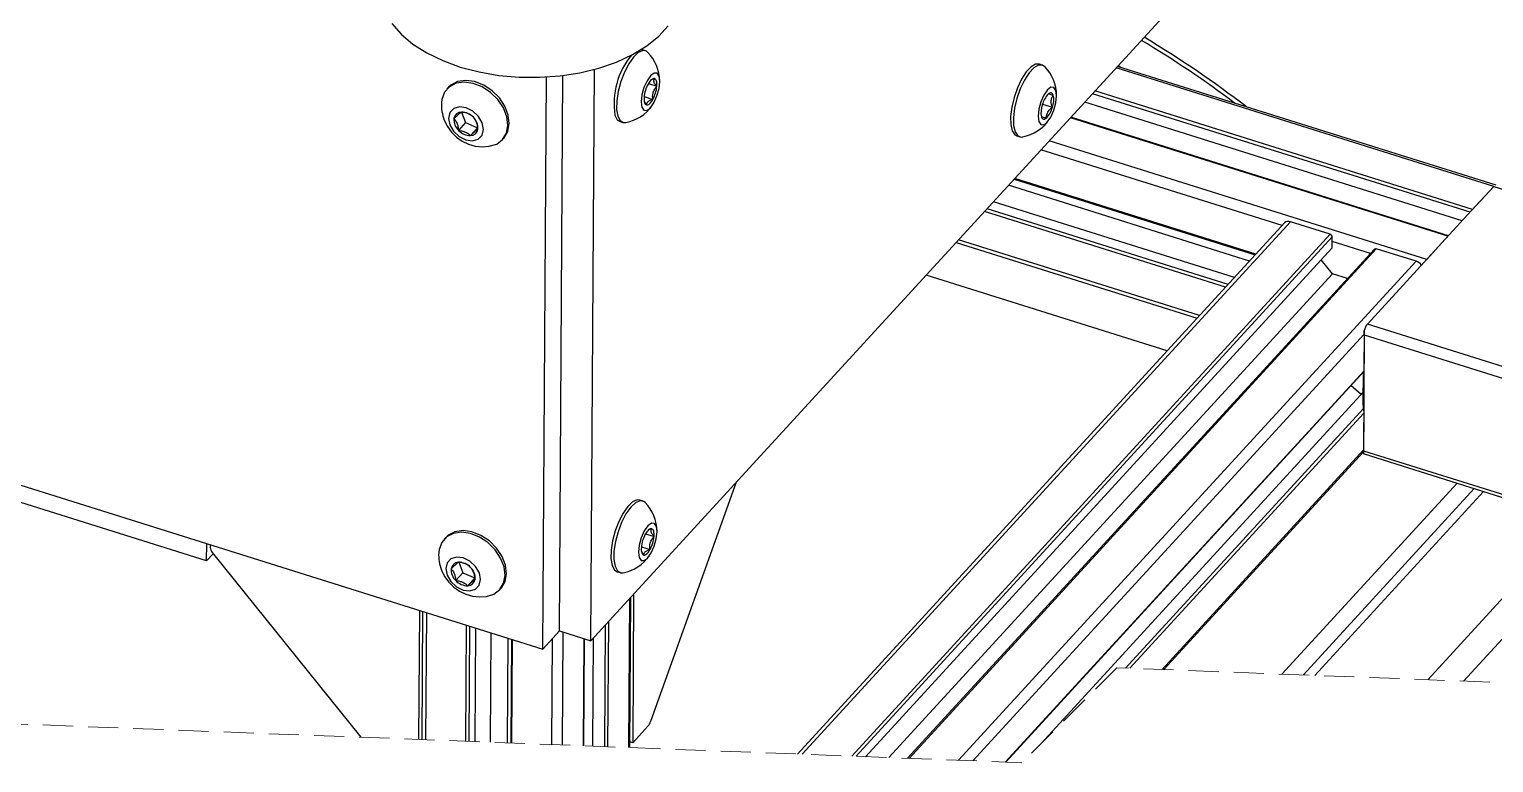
# Model space of a CAD drawing. Header units: millimetres. Extents: x -11 to 295, y 0 to 216.
# Drawn here: x 147.6 to 209.3, y 44.5 to 75.4 of the extents above; entities that cross this region are included whole.
import ezdxf

# ---------------------------------------------------------------- set-up
doc = ezdxf.new("R2010")
doc.units = ezdxf.units.MM
doc.linetypes.add('HIDDEN', pattern=[1.905, 1.27, -0.635])

msp = doc.modelspace()

# ---------------------------------------------------------------- linework, layer by layer
at = {"color": 7, "linetype": 'Continuous', "lineweight": 25}
for p, q in [((244.087, 129.034), (171.274, 49.623)), ((32.416, 92.238), (169.247, 49.27)), ((173.447, 74.516), (173.389, 74.526)), ((173.568, 74.478), (173.447, 74.516)), ((169.951, 50.038), (170.094, 73.437)), ((169.951, 50.038), (170.094, 73.437)), ((171.274, 49.623), (171.421, 73.695)), ((190.289, 73.875), (190.168, 73.913)), ((209.408, 68.809), (193.458, 73.817)), ((165.27, 72.94), (165.205, 72.869)), ((169.247, 49.27), (169.394, 73.374)), ((173.694, 73.095), (174.05, 72.983)), ((173.515, 72.546), (173.882, 72.431)), ((190.298, 72.228), (190.716, 72.097)), ((207.983, 67.316), (192.077, 72.311)), ((165.825, 71.893), (165.995, 71.454)), ((190.246, 71.713), (190.464, 71.644)), ((207.4, 66.679), (191.493, 71.675)), ((165.995, 71.454), (165.693, 71.125)), ((165.995, 71.454), (166.5, 71.234)), ((166.5, 71.234), (166.198, 70.905)), ((172.498, 71.495), (172.619, 71.457)), ((167.539, 70.729), (167.604, 70.799)), ((189.219, 70.892), (189.34, 70.854)), ((199.023, 65.62), (188.866, 68.81)), ((189.105, 69.07), (199.261, 65.881)), ((208.362, 67.729), (209.309, 68.762)), ((208.417, 67.788), (209.309, 68.762)), ((155.08, 52.984), (106.674, 68.185)), ((198.385, 64.924), (188.228, 68.114)), ((202.421, 66.746), (200.743, 67.273)), ((207.438, 66.721), (208.362, 67.729)), ((200.496, 67.227), (179.976, 44.848)), ((202.506, 66.177), (202.508, 66.637)), ((203.985, 62.955), (207.438, 66.721)), ((206.491, 65.688), (207.383, 66.661)), ((202.506, 66.177), (182.848, 44.737)), ((204.288, 66.123), (184.617, 44.669)), ((186.663, 66.407), (196.82, 63.218)), ((206.04, 65.61), (204.363, 66.136)), ((202.517, 65.087), (202.044, 65.674)), ((202.517, 65.087), (183.823, 44.7)), ((195.547, 61.83), (185.391, 65.019)), ((203.155, 64.887), (202.517, 65.087)), ((211.327, 60.65), (203.985, 62.955)), ((203.857, 62.505), (203.827, 57.628)), ((203.855, 62.696), (203.844, 60.904)), ((203.857, 62.505), (211.169, 60.208)), ((188.748, 44.51), (203.845, 60.975)), ((203.816, 59.616), (203.824, 60.953)), ((203.84, 60.97), (203.844, 60.904)), ((203.819, 60.102), (190.256, 45.31)), ((203.724, 59.998), (203.293, 60.373)), ((203.834, 59.306), (203.816, 59.616)), ((203.834, 59.306), (203.823, 57.514)), ((206.528, 47.979), (216.468, 58.819)), ((195.408, 48.407), (203.824, 57.586)), ((203.827, 57.628), (211.139, 55.331)), ((203.854, 57.49), (211.196, 55.184)), ((208.041, 47.92), (216.457, 57.099)), ((177.392, 56.296), (173.784, 46.223)), ((200.386, 48.215), (207.764, 56.262)), ((173.452, 55.512), (173.331, 55.55)), ((208.492, 56.033), (201.292, 48.18)), ((208.876, 55.913), (201.769, 48.162)), ((155.08, 52.984), (155.085, 53.718)), ((165.154, 53.974), (165.089, 53.903)), ((173.577, 54.129), (173.934, 54.017)), ((155.355, 53.284), (155.08, 52.984)), ((155.232, 53.671), (155.231, 53.551)), ((155.316, 53.333), (161.578, 45.557)), ((173.399, 53.58), (173.766, 53.465)), ((165.879, 52.488), (165.577, 52.16)), ((165.708, 52.927), (165.879, 52.488)), ((165.879, 52.488), (166.384, 52.268)), ((172.382, 52.529), (172.503, 52.491)), ((166.384, 52.268), (166.082, 51.939)), ((167.423, 51.763), (167.488, 51.834)), ((172.914, 45.12), (172.953, 51.454)), ((173.071, 51.583), (173.033, 45.325)), ((164.026, 45.463), (164.06, 50.899)), ((164.176, 50.863), (164.143, 45.458)), ((166.401, 45.371), (166.43, 50.155)), ((169.247, 49.27), (169.951, 50.038)), ((169.951, 50.038), (171.274, 49.623)), ((167.04, 45.347), (167.069, 49.954)), ((167.754, 45.319), (167.781, 49.731)), ((167.92, 49.687), (167.893, 45.314)), ((170.975, 45.195), (171.002, 49.708)), ((171.353, 45.18), (171.381, 49.74)), ((173.673, 46.023), (173.033, 45.325)), ((173.033, 45.325), (172.916, 45.362))]:
    msp.add_line(p, q, dxfattribs=at)
at = {"color": 8, "linetype": 'Continuous', "lineweight": 25}
for p, q in [((209.309, 68.762), (193.403, 73.757)), ((193.595, 73.775), (193.483, 73.845)), ((208.312, 67.674), (192.405, 72.669)), ((208.417, 67.788), (192.51, 72.784)), ((207.383, 66.661), (191.477, 71.656)), ((206.491, 65.688), (190.584, 70.683)), ((200.39, 67.112), (190.234, 70.301)), ((199.289, 65.911), (189.133, 69.1)), ((209.309, 68.762), (211.7, 68.011)), ((200.743, 67.273), (180.175, 44.84)), ((198.013, 64.52), (187.857, 67.709)), ((198.118, 64.634), (187.962, 67.823)), ((202.421, 66.746), (182.261, 44.76)), ((202.508, 66.637), (182.442, 44.753)), ((204.363, 66.136), (184.677, 44.667)), ((196.912, 63.318), (186.756, 66.508)), ((204.122, 65.94), (202.507, 66.447)), ((206.04, 65.61), (186.763, 44.586)), ((203.854, 62.543), (187.368, 44.563)), ((203.845, 60.999), (188.726, 44.511)), ((203.828, 59.409), (193.797, 48.469)), ((203.834, 59.211), (193.978, 48.462)), ((203.824, 57.666), (195.337, 48.41)), ((172.876, 45.122), (172.914, 51.412)), ((164.321, 45.451), (164.354, 50.807)), ((166.001, 45.387), (166.031, 50.28)), ((166.136, 45.381), (166.166, 50.238)), ((170.077, 45.229), (170.106, 49.989)), ((171.854, 45.161), (171.886, 50.29)), ((171.99, 45.156), (172.022, 50.439)), ((167.946, 45.312), (167.973, 49.67)), ((169.627, 45.247), (169.654, 49.714)), ((170.963, 45.195), (170.991, 49.711))]:
    msp.add_line(p, q, dxfattribs=at)
at = {"color": 7, "linetype": 'HIDDEN', "lineweight": 18}
for p, q in [((189.43, 44.484), (85.661, 48.484)), ((193.43, 48.484), (189.43, 44.484)), ((245.314, 46.484), (193.43, 48.484))]:
    msp.add_line(p, q, dxfattribs=at)
at = {"color": 7, "linetype": 'Continuous', "lineweight": 25, "flags": 128}
for points in [[(162.882, 75.627), (163.276, 75.176), (163.771, 74.759), (164.358, 74.386), (165.027, 74.062), (165.764, 73.794), (166.557, 73.586), (167.39, 73.443), (168.248, 73.368), (169.114, 73.361), (169.974, 73.423), (170.81, 73.552), (171.607, 73.747), (172.351, 74.004), (173.026, 74.317), (173.622, 74.681), (174.127, 75.09), (174.531, 75.535)], [(173.673, 74.411), (173.617, 74.456), (173.455, 74.485), (173.266, 74.402), (173.064, 74.212), (172.865, 73.93), (172.682, 73.576), (172.53, 73.178), (172.42, 72.763), (172.36, 72.364), (172.354, 72.01), (172.403, 71.726)], [(173.39, 72.325), (173.418, 72.098), (173.502, 71.971), (173.628, 71.962), (173.777, 72.074), (173.927, 72.288), (174.055, 72.574), (174.141, 72.886), (174.173, 73.178), (174.145, 73.405), (174.061, 73.532), (173.935, 73.541), (173.786, 73.429), (173.636, 73.214), (173.508, 72.929), (173.422, 72.617), (173.39, 72.325)], [(190.168, 73.913), (190.009, 73.91), (189.815, 73.799), (189.613, 73.584), (189.416, 73.282)], [(190.394, 73.808), (190.3, 73.871), (190.13, 73.872), (189.937, 73.761), (189.734, 73.546), (189.538, 73.244)], [(166.991, 70.452), (167.302, 70.549), (167.549, 70.74), (167.709, 71.009), (167.77, 71.337), (167.727, 71.699), (167.583, 72.069), (167.35, 72.418), (167.044, 72.722), (166.689, 72.957), (166.31, 73.106), (165.935, 73.159), (165.593, 73.11), (165.309, 72.965), (165.104, 72.732), (164.992, 72.431), (164.977, 72.299)], [(167.604, 70.799), (167.614, 70.81), (167.774, 71.08), (167.834, 71.408), (167.791, 71.77), (167.648, 72.139), (167.415, 72.489), (167.109, 72.792), (166.754, 73.028), (166.374, 73.177), (166, 73.229), (165.658, 73.181), (165.374, 73.035), (165.27, 72.94)], [(173.949, 73.304), (173.92, 73.306), (173.888, 73.298), (173.855, 73.281), (173.82, 73.256), (173.785, 73.221), (173.749, 73.178), (173.714, 73.129), (173.681, 73.072)], [(174.05, 72.983), (174.053, 73.047), (174.051, 73.106), (174.044, 73.158), (174.033, 73.204), (174.018, 73.242), (173.999, 73.272), (173.975, 73.292), (173.949, 73.304)], [(189.416, 73.282), (189.24, 72.915), (189.098, 72.509), (189, 72.096), (188.953, 71.705), (188.961, 71.366), (189.023, 71.104), (189.135, 70.938), (189.219, 70.892)], [(189.538, 73.244), (189.362, 72.877), (189.219, 72.471), (189.121, 72.058), (189.074, 71.667), (189.082, 71.328), (189.145, 71.066), (189.257, 70.9), (189.41, 70.843), (189.465, 70.848)], [(190.507, 72.826), (190.357, 72.611), (190.229, 72.326), (190.142, 72.014), (190.111, 71.722), (190.139, 71.495), (190.222, 71.368), (190.348, 71.359), (190.498, 71.471), (190.648, 71.685), (190.776, 71.971), (190.862, 72.283), (190.894, 72.575), (190.866, 72.802), (190.782, 72.929), (190.656, 72.938), (190.507, 72.826)], [(164.977, 72.299), (164.974, 72.204), (164.976, 72.11), (164.983, 72.016), (164.995, 71.922), (165.012, 71.829), (165.034, 71.737), (165.061, 71.647), (165.093, 71.558), (165.223, 71.292), (165.395, 71.051), (165.606, 70.843), (165.848, 70.673), (166.116, 70.546), (166.401, 70.465), (166.695, 70.434), (166.991, 70.452)], [(173.513, 72.52), (173.51, 72.456), (173.512, 72.397), (173.519, 72.345), (173.53, 72.299), (173.545, 72.261), (173.564, 72.231), (173.588, 72.211), (173.614, 72.199)], [(173.614, 72.199), (173.643, 72.197), (173.675, 72.205), (173.708, 72.221), (173.743, 72.247), (173.778, 72.282), (173.814, 72.324), (173.849, 72.374), (173.882, 72.431)], [(190.754, 72.601), (190.739, 72.639), (190.719, 72.669), (190.696, 72.689), (190.67, 72.701), (190.641, 72.703), (190.609, 72.695), (190.576, 72.678), (190.541, 72.653)], [(165.271, 71.631), (165.325, 71.355), (165.483, 71.085), (165.72, 70.863), (166.001, 70.723), (166.283, 70.686), (166.523, 70.757), (166.684, 70.927), (166.742, 71.168), (166.688, 71.445), (166.53, 71.715), (166.292, 71.937), (166.011, 72.077), (165.729, 72.114), (165.49, 72.042), (165.328, 71.873), (165.271, 71.631)], [(172.282, 71.764), (172.382, 71.573), (172.498, 71.495)], [(172.403, 71.726), (172.504, 71.535), (172.648, 71.45), (172.744, 71.451)], [(190.251, 71.696), (190.266, 71.658), (190.285, 71.628), (190.308, 71.608), (190.335, 71.596), (190.364, 71.594), (190.396, 71.602), (190.429, 71.618), (190.464, 71.644)], [(173.331, 55.55), (173.217, 55.558), (173.028, 55.474), (172.827, 55.284), (172.627, 55.002), (172.445, 54.649), (172.293, 54.25), (172.183, 53.836), (172.122, 53.436), (172.117, 53.082), (172.166, 52.799)], [(173.557, 55.446), (173.501, 55.491), (173.338, 55.52), (173.15, 55.436), (172.948, 55.246), (172.749, 54.964), (172.566, 54.61), (172.414, 54.212), (172.304, 53.797), (172.244, 53.398), (172.238, 53.044), (172.287, 52.761)], [(173.274, 53.359), (173.302, 53.132), (173.385, 53.005), (173.511, 52.996), (173.661, 53.108), (173.811, 53.323), (173.939, 53.608), (174.025, 53.92), (174.057, 54.212), (174.029, 54.439), (173.945, 54.566), (173.819, 54.575), (173.67, 54.463), (173.52, 54.249), (173.392, 53.963), (173.305, 53.651), (173.274, 53.359)], [(173.833, 54.338), (173.804, 54.34), (173.772, 54.333), (173.739, 54.316), (173.704, 54.29), (173.668, 54.255), (173.633, 54.213), (173.598, 54.163), (173.564, 54.107)], [(173.934, 54.017), (173.937, 54.081), (173.935, 54.14), (173.928, 54.193), (173.917, 54.238), (173.902, 54.276), (173.882, 54.306), (173.859, 54.327), (173.833, 54.338)], [(166.875, 51.486), (167.186, 51.583), (167.433, 51.774), (167.593, 52.043), (167.654, 52.371), (167.611, 52.734), (167.467, 53.103), (167.234, 53.453), (166.928, 53.756), (166.573, 53.991), (166.194, 54.141), (165.819, 54.193), (165.477, 54.145), (165.193, 53.999), (164.988, 53.767), (164.876, 53.465), (164.86, 53.333)], [(167.488, 51.834), (167.498, 51.845), (167.657, 52.114), (167.718, 52.442), (167.675, 52.804), (167.532, 53.174), (167.299, 53.523), (166.993, 53.827), (166.637, 54.062), (166.258, 54.211), (165.884, 54.264), (165.542, 54.215), (165.258, 54.069), (165.154, 53.974)], [(164.86, 53.333), (164.857, 53.238), (164.859, 53.144), (164.867, 53.05), (164.879, 52.956), (164.896, 52.863), (164.918, 52.772), (164.945, 52.681), (164.977, 52.592), (165.107, 52.326), (165.279, 52.086), (165.49, 51.877), (165.732, 51.707), (166, 51.58), (166.285, 51.5), (166.579, 51.468), (166.875, 51.486)], [(165.155, 52.666), (165.209, 52.389), (165.367, 52.119), (165.604, 51.897), (165.885, 51.757), (166.167, 51.72), (166.407, 51.792), (166.568, 51.961), (166.626, 52.203), (166.572, 52.479), (166.414, 52.749), (166.176, 52.971), (165.895, 53.111), (165.613, 53.148), (165.373, 53.077), (165.212, 52.907), (165.155, 52.666)], [(173.397, 53.554), (173.394, 53.49), (173.396, 53.432), (173.403, 53.379), (173.414, 53.333), (173.429, 53.295), (173.448, 53.266), (173.471, 53.245), (173.498, 53.233)], [(173.498, 53.233), (173.527, 53.231), (173.559, 53.239), (173.592, 53.256), (173.627, 53.282), (173.662, 53.316), (173.698, 53.359), (173.733, 53.409), (173.766, 53.465)], [(172.166, 52.799), (172.266, 52.607), (172.382, 52.529)], [(172.287, 52.761), (172.387, 52.569), (172.531, 52.484), (172.628, 52.486)]]:
    msp.add_lwpolyline(points, dxfattribs=at)
at = {"color": 8, "linetype": 'Continuous', "lineweight": 25}
msp.add_arc((171.632, 36.741), 44.484, 52.99124, 59.1148, dxfattribs=at)
at = {"color": 7, "linetype": 'Continuous', "lineweight": 25}
for centre, radius, start, end in [((171.719, 36.821), 44.54, 52.4007, 59.11282), ((175.452, 72.249), 3.207, 140.41926, 188.69773), ((172.411, 73.182), 1.762, 0.34039, 44.24627), ((189.132, 72.579), 1.762, 0.34067, 44.24616), ((174.927, 72.393), 1.419, 151.38935, 174.85405), ((172.636, 73.11), 1.419, 331.3894, 354.85403), ((191.181, 71.878), 0.948, 160.17332, 191.09277), ((191.277, 71.947), 1.02, 136.21034, 165.61657), ((189.824, 72.419), 0.948, 340.17219, 11.09389), ((166.108, 71.571), 0.608, 175.34199, 227.0636), ((165.82, 71.573), 0.322, 90.94153, 171.57587), ((165.82, 71.219), 0.676, 42.36796, 90.47794), ((165.905, 71.229), 0.608, 355.34193, 47.06371), ((172.411, 73.182), 1.762, 280.88706, 324.79237), ((189.727, 72.35), 1.02, 316.2104, 345.61652), ((166.193, 71.581), 0.676, 222.36824, 270.47767), ((166.193, 71.227), 0.322, 270.94204, 351.57549), ((189.132, 72.579), 1.762, 280.88691, 324.79257), ((200.655, 67.061), 0.23, 67.30218, 133.61769), ((202.384, 66.627), 0.124, 4.57496, 73.11574), ((204.336, 66.072), 0.0691, 67.35397, 133.56517), ((205.9, 65.188), 0.444, 34.86032, 71.69291), ((204.503, 62.534), 0.668, 140.81487, 165.94021), ((195.469, 62.54), 8.387, 359.75758, 1.06392), ((202.145, 57.619), 1.682, 356.43056, 0.30309), ((203.872, 57.544), 0.0574, 211.42971, 251.26318), ((172.295, 54.216), 1.762, 0.3404, 44.24623), ((174.81, 53.427), 1.419, 151.38935, 174.85405), ((172.52, 54.145), 1.419, 331.38938, 354.85405), ((155.586, 53.564), 0.355, 181.97143, 220.52225), ((172.295, 54.216), 1.762, 280.88713, 324.79235), ((165.992, 52.605), 0.608, 175.34199, 227.0636), ((165.703, 52.607), 0.322, 90.94153, 171.57587), ((165.704, 52.253), 0.676, 42.36796, 90.47794), ((165.789, 52.263), 0.608, 355.34193, 47.06371), ((166.076, 52.615), 0.676, 222.36805, 270.47798), ((166.077, 52.261), 0.322, 270.94167, 351.57573), ((173.205, 46.414), 0.609, 320.10677, 341.7682)]:
    msp.add_arc(centre, radius, start, end, dxfattribs=at)
for points, knots in [([(173.949, 73.304), (173.915, 73.294), (173.857, 73.277), (173.804, 73.246), (173.782, 73.233)], [0, 0, 0, 0, 0.580937, 1, 1, 1, 1]), ([(173.882, 72.431), (173.878, 72.474), (173.869, 72.561), (173.885, 72.712), (173.947, 72.859), (174.019, 72.945), (174.05, 72.983)], [0, 0, 0, 0, 0.216079, 0.440967, 0.753737, 1, 1, 1, 1]), ([(174.05, 72.983), (174.031, 73.005), (173.984, 73.061), (173.924, 73.152), (173.919, 73.25), (173.942, 73.292), (173.949, 73.304)], [0, 0, 0, 0, 0.2414352, 0.6093696, 0.885149, 1, 1, 1, 1]), ([(173.508, 72.358), (173.524, 72.327), (173.552, 72.269), (173.594, 72.221), (173.614, 72.199)], [0, 0, 0, 0, 0.544725, 1, 1, 1, 1]), ([(173.614, 72.199), (173.616, 72.22), (173.622, 72.265), (173.672, 72.34), (173.766, 72.394), (173.844, 72.419), (173.882, 72.431)], [0, 0, 0, 0, 0.166176, 0.353778, 0.683881, 1, 1, 1, 1]), ([(190.754, 72.601), (190.725, 72.609), (190.671, 72.624), (190.602, 72.643), (190.561, 72.652), (190.545, 72.655)], [0, 0, 0, 0, 0.424349, 0.768823, 1, 1, 1, 1]), ([(190.716, 72.097), (190.702, 72.136), (190.676, 72.215), (190.658, 72.35), (190.683, 72.487), (190.733, 72.567), (190.754, 72.601)], [0, 0, 0, 0, 0.235108, 0.468852, 0.771624, 1, 1, 1, 1]), ([(165.814, 71.895), (165.8, 71.884), (165.766, 71.858), (165.695, 71.798), (165.605, 71.717), (165.535, 71.652), (165.501, 71.62)], [0, 0, 0, 0, 0.126046, 0.311174, 0.668077, 1, 1, 1, 1]), ([(165.501, 71.62), (165.517, 71.602), (165.571, 71.542), (165.642, 71.413), (165.679, 71.26), (165.69, 71.161), (165.693, 71.125)], [0, 0, 0, 0, 0.131743, 0.450731, 0.799619, 1, 1, 1, 1]), ([(166.319, 71.674), (166.293, 71.699), (166.236, 71.751), (166.118, 71.824), (165.973, 71.873), (165.864, 71.888), (165.814, 71.895)], [0, 0, 0, 0, 0.193232, 0.409067, 0.734495, 1, 1, 1, 1]), ([(166.511, 71.18), (166.507, 71.215), (166.497, 71.314), (166.46, 71.467), (166.389, 71.596), (166.335, 71.657), (166.319, 71.674)], [0, 0, 0, 0, 0.20038, 0.549271, 0.86826, 1, 1, 1, 1]), ([(190.251, 71.696), (190.251, 71.697), (190.252, 71.707), (190.308, 71.676), (190.364, 71.677), (190.429, 71.656), (190.464, 71.644)], [0, 0, 0, 0, 0.013929, 0.130593, 0.534156, 1, 1, 1, 1]), ([(190.464, 71.644), (190.465, 71.675), (190.467, 71.761), (190.516, 71.907), (190.618, 72.022), (190.692, 72.079), (190.716, 72.097)], [0, 0, 0, 0, 0.167521, 0.480923, 0.831836, 1, 1, 1, 1]), ([(165.693, 71.125), (165.736, 71.12), (165.824, 71.108), (165.964, 71.068), (166.094, 71.001), (166.167, 70.933), (166.198, 70.905)], [0, 0, 0, 0, 0.23166, 0.468406, 0.777283, 1, 1, 1, 1]), ([(166.198, 70.905), (166.228, 70.933), (166.285, 70.986), (166.372, 71.066), (166.446, 71.131), (166.495, 71.167), (166.511, 71.18)], [0, 0, 0, 0, 0.291018, 0.56329, 0.851461, 1, 1, 1, 1]), ([(173.833, 54.338), (173.799, 54.328), (173.741, 54.311), (173.688, 54.28), (173.666, 54.267)], [0, 0, 0, 0, 0.5809359, 1, 1, 1, 1]), ([(173.934, 54.017), (173.915, 54.039), (173.868, 54.095), (173.808, 54.186), (173.803, 54.285), (173.826, 54.326), (173.833, 54.338)], [0, 0, 0, 0, 0.241434, 0.609372, 0.885152, 1, 1, 1, 1]), ([(173.766, 53.465), (173.762, 53.508), (173.753, 53.595), (173.769, 53.746), (173.831, 53.893), (173.902, 53.979), (173.934, 54.017)], [0, 0, 0, 0, 0.216079, 0.440967, 0.753737, 1, 1, 1, 1]), ([(173.392, 53.392), (173.407, 53.361), (173.436, 53.303), (173.478, 53.255), (173.498, 53.233)], [0, 0, 0, 0, 0.544724, 1, 1, 1, 1]), ([(173.498, 53.233), (173.5, 53.255), (173.506, 53.3), (173.556, 53.374), (173.65, 53.428), (173.728, 53.453), (173.766, 53.465)], [0, 0, 0, 0, 0.166176, 0.353778, 0.683881, 1, 1, 1, 1]), ([(165.698, 52.929), (165.684, 52.919), (165.65, 52.893), (165.579, 52.833), (165.489, 52.751), (165.419, 52.686), (165.385, 52.654)], [0, 0, 0, 0, 0.126046, 0.311174, 0.668077, 1, 1, 1, 1]), ([(165.385, 52.654), (165.401, 52.637), (165.455, 52.576), (165.526, 52.448), (165.563, 52.294), (165.573, 52.196), (165.577, 52.16)], [0, 0, 0, 0, 0.131743, 0.450731, 0.799619, 1, 1, 1, 1]), ([(166.203, 52.709), (166.177, 52.733), (166.12, 52.786), (166.002, 52.858), (165.857, 52.907), (165.748, 52.922), (165.698, 52.929)], [0, 0, 0, 0, 0.193232, 0.409067, 0.734495, 1, 1, 1, 1]), ([(166.395, 52.214), (166.391, 52.25), (166.381, 52.348), (166.344, 52.502), (166.273, 52.63), (166.219, 52.691), (166.203, 52.709)], [0, 0, 0, 0, 0.20038, 0.54927, 0.86826, 1, 1, 1, 1]), ([(165.577, 52.16), (165.62, 52.154), (165.707, 52.142), (165.848, 52.102), (165.978, 52.035), (166.051, 51.968), (166.082, 51.939)], [0, 0, 0, 0, 0.231664, 0.468406, 0.777283, 1, 1, 1, 1]), ([(166.082, 51.939), (166.112, 51.967), (166.169, 52.02), (166.256, 52.1), (166.33, 52.165), (166.379, 52.201), (166.395, 52.214)], [0, 0, 0, 0, 0.2910175, 0.5632899, 0.8514654, 1, 1, 1, 1])]:
    msp.add_open_spline(points, degree=3, knots=knots, dxfattribs=at)

doc.saveas('drawing.dxf')
